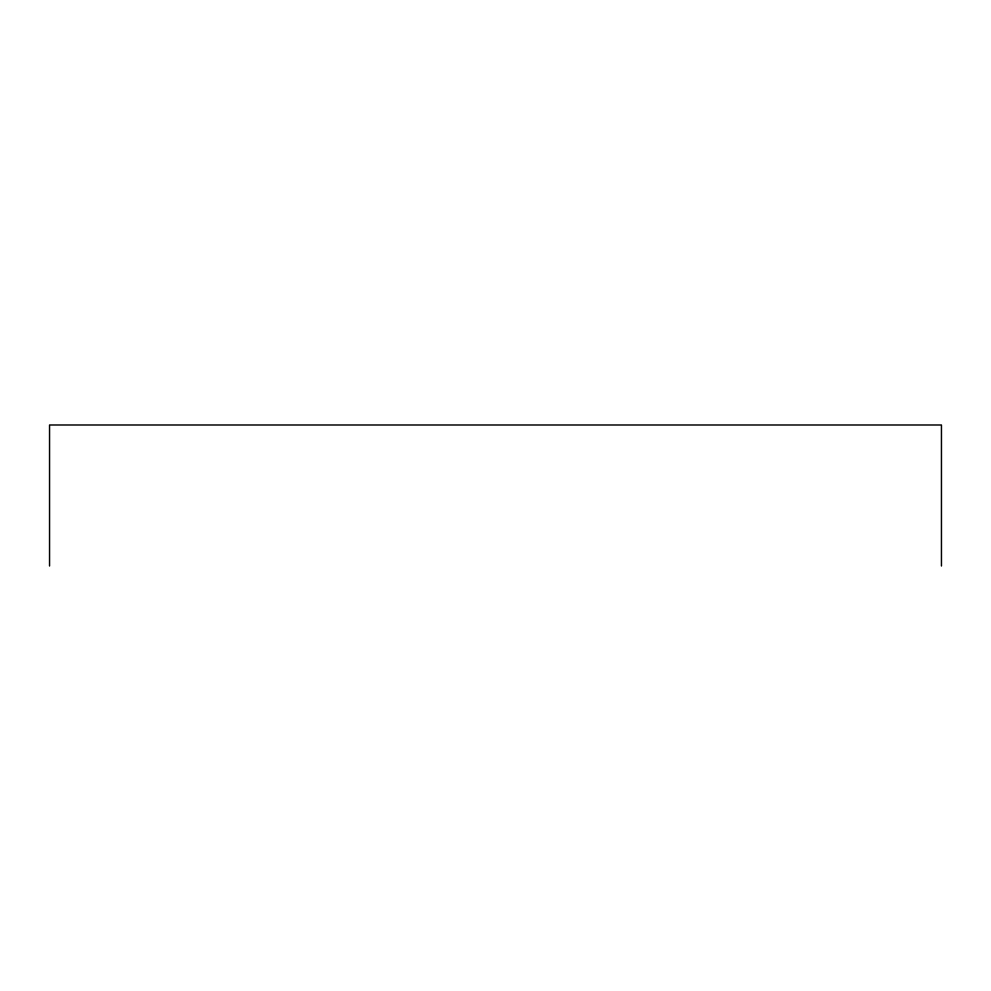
<?xml version="1.0" encoding="UTF-8"?>
<svg xmlns="http://www.w3.org/2000/svg" width="991" height="991" viewBox="0 0 991 991"><rect width="100%" height="100%" fill="white"/><g stroke="black" fill="none" stroke-linecap="round" stroke-linejoin="round"><path stroke-width="1.49" d="M941.45 566.01L941.45 424.99L49.55 424.99L49.55 566.01"/></g></svg>
